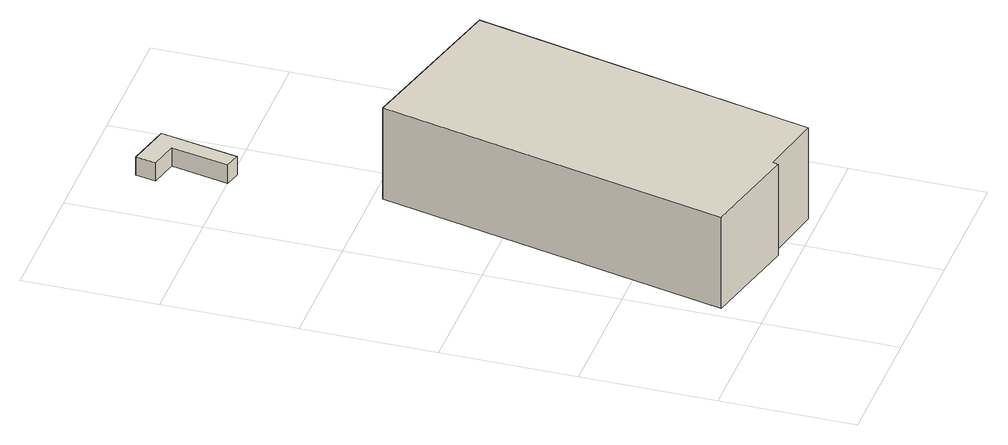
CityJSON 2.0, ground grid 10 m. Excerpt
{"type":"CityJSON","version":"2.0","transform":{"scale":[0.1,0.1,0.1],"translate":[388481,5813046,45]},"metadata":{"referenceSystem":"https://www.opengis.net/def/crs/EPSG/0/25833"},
"CityObjects":{
"building1":{"type":"Building","attributes":{"Gemeindeschluessel":"11000007","BezugspunktDach":"2200","function":"31001_2520","measuredHeight":7.48,"storeysAboveGround":1},"address":[{"country":"Germany","locality":"Berlin","thoroughfareNumber":"38","thoroughfareName":"Röblingstraße"}],"geometry":[{"type":"Solid","lod":"1","boundaries":[[[[0,1,2,3,4,5]],[[6,7,8,9,10,11]],[[6,11,5,4]],[[7,6,4,3]],[[8,7,3,2]],[[9,8,2,1]],[[10,9,1,0]],[[11,10,0,5]]]]}]},
"building2":{"type":"Building","attributes":{"Gemeindeschluessel":"11000007","BezugspunktDach":"2200","function":"51009_1610","measuredHeight":1.54,"storeysAboveGround":0},"address":[{"country":"Germany","locality":"Berlin"}],"geometry":[{"type":"Solid","lod":"1","boundaries":[[[[12,13,14,15,16,17]],[[18,19,20,21,22,23]],[[18,23,17,16]],[[19,18,16,15]],[[20,19,15,14]],[[21,20,14,13]],[[22,21,13,12]],[[23,22,12,17]]]]}]}
},
"vertices":[
[81,13,80],[82,17,80],[130,7,80],[190,261,80],[67,292,80],[7,31,80],[67,292,5],[190,261,5],[130,7,5],[82,17,5],[81,13,5],[7,31,5],
[66,443,18],[57,400,18],[69,397,18],[81,455,18],[48,463,18],[45,448,18],[48,463,3],[81,455,3],[69,397,3],[57,400,3],[66,443,3],[45,448,3]
]}
